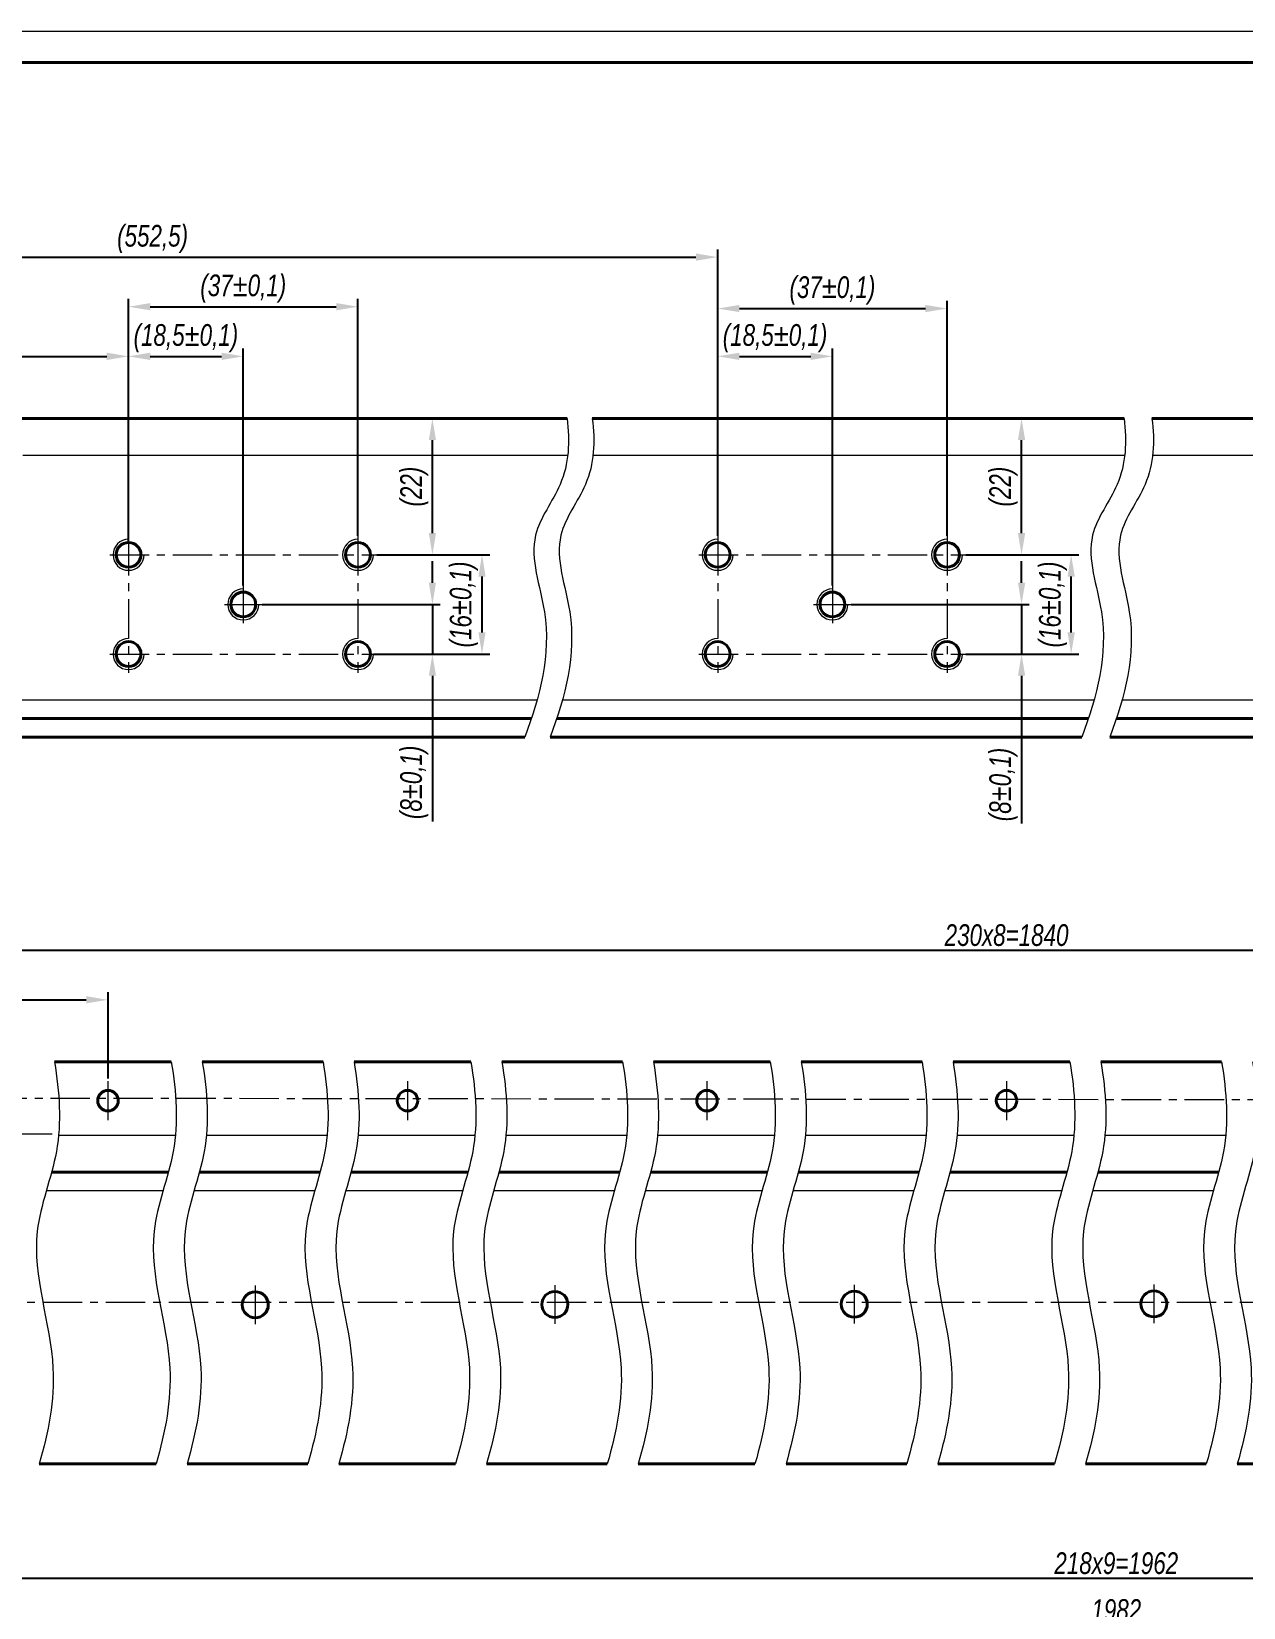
# Model space of a CAD drawing. Header units: millimetres. Extents: x 12064 to 35004, y -6103 to -2658.
# Drawn here: x 32030.2 to 32225.6, y -2980.7 to -2726.6 of the extents above; entities that cross this region are included whole.
import ezdxf

# ---------------------------------------------------------------- set-up
doc = ezdxf.new("R2010")
doc.units = ezdxf.units.MM
doc.linetypes.add('LT_03', pattern=[20.32, 12.7, -2.54, 2.54, -2.54])
for name, color, linetype, lineweight in [('Layer_02', 1, 'Continuous', 13), ('Layer_04', 7, 'Continuous', 40), ('Layer_05', 6, 'Continuous', 13), ('Layer_06', 7, 'Continuous', 40), ('Layer_09', 1, 'Continuous', 15), ('Layer_10', 6, 'Continuous', 15), ('Layer_11', 1, 'LT_03', 15)]:
    doc.layers.add(name, color=color, linetype=linetype, lineweight=lineweight)
doc.styles.add('Style_01', font='ARIALNI.TTF', dxfattribs={"width": 0.9, "height": 3.5})
doc.dimstyles.new('DimStyle_01', dxfattribs={"dimtxt": 3.5, "dimasz": 3.5, "dimexe": 1.25, "dimexo": 0, "dimtad": 1, "dimdec": 1, "dimtxsty": 'Style_01', "dimcen": 2.5, "dimazin": 3, "dimtfac": 1, "dimtdec": 1, "dimtmove": 0, "dimatfit": 3})
doc.dimstyles.new('DimStyle_03', dxfattribs={"dimtxt": 3.5, "dimasz": 3.5, "dimexe": 1.25, "dimexo": 0, "dimtad": 1, "dimdec": 1, "dimtxsty": 'Style_01', "dimcen": 0, "dimazin": 3, "dimtfac": 1, "dimtdec": 1, "dimtmove": 0, "dimatfit": 3})

# ---------------------------------------------------------------- blocks, each defined once
blk = doc.blocks.new('*D3057')
at = {"layer": 'Defpoints', "color": 0, "ltscale": 0.5}
for p in [(31958.62, -2957.48), (32451.65, -2957.48), (32451.65, -2983.5)]:
    blk.add_point(p, dxfattribs=at)
at = {"layer": 'Layer_09', "color": 0, "lineweight": -2, "ltscale": 0.5}
for p, q in [((31958.62, -2957.48), (31958.62, -2984.75)), ((32451.65, -2957.48), (32451.65, -2984.75)), ((31962.12, -2983.5), (32448.15, -2983.5))]:
    blk.add_line(p, q, dxfattribs=at)
at = {"layer": 'Layer_09', "color": 0, "ltscale": 0.5}
for points in [[(31962.12, -2982.92), (31962.12, -2984.08), (31958.62, -2983.5)], [(32448.15, -2982.92), (32448.15, -2984.08), (32451.65, -2983.5)]]:
    blk.add_solid(points, dxfattribs=at)
at = {"layer": 'Layer_09', "color": 0, "ltscale": 0.5, "insert": (32205.13, -2981.09), "char_height": 3.5, "attachment_point": 5, "style": 'Style_01'}
blk.add_mtext('1982', dxfattribs=at)
blk = doc.blocks.new('*D3079')
at = {"layer": 'Defpoints', "color": 0, "ltscale": 0.5}
for p in [(31968.62, -2933.58), (32441.65, -2934.6), (32441.65, -2975.94)]:
    blk.add_point(p, dxfattribs=at)
at = {"layer": 'Layer_09', "color": 0, "lineweight": -2, "ltscale": 0.5}
for p, q in [((31968.62, -2933.58), (31968.62, -2977.19)), ((32441.65, -2934.6), (32441.65, -2977.19)), ((31972.12, -2975.94), (32438.15, -2975.94))]:
    blk.add_line(p, q, dxfattribs=at)
at = {"layer": 'Layer_09', "color": 0, "ltscale": 0.5}
for points in [[(31972.12, -2975.36), (31972.12, -2976.53), (31968.62, -2975.94)], [(32438.15, -2975.36), (32438.15, -2976.53), (32441.65, -2975.94)]]:
    blk.add_solid(points, dxfattribs=at)
at = {"layer": 'Layer_09', "color": 0, "ltscale": 0.5, "insert": (32205.13, -2973.53), "char_height": 3.5, "attachment_point": 5, "style": 'Style_01'}
blk.add_mtext('218х9=1962', dxfattribs=at)
blk = doc.blocks.new('*D3081')
at = {"layer": 'Defpoints', "color": 0, "ltscale": 0.5}
for p in [(32042.54, -2882.68), (31994.23, -2895.36), (32042.54, -2895.36)]:
    blk.add_point(p, dxfattribs=at)
at = {"layer": 'Layer_09', "color": 0, "lineweight": -2, "ltscale": 0.5}
for p, q in [((31994.23, -2895.36), (31994.23, -2881.43)), ((31997.73, -2882.68), (32039.04, -2882.68)), ((32042.54, -2895.36), (32042.54, -2881.43))]:
    blk.add_line(p, q, dxfattribs=at)
at = {"layer": 'Layer_09', "color": 0, "ltscale": 0.5}
for points in [[(31997.73, -2882.1), (31997.73, -2883.26), (31994.23, -2882.68)], [(32039.04, -2882.1), (32039.04, -2883.26), (32042.54, -2882.68)]]:
    blk.add_solid(points, dxfattribs=at)
at = {"layer": 'Layer_09', "color": 0, "ltscale": 0.5, "insert": (32018.39, -2880.27), "char_height": 3.5, "attachment_point": 5, "style": 'Style_01'}
blk.add_mtext('230', dxfattribs=at)
blk = doc.blocks.new('*D3082')
at = {"layer": 'Defpoints', "color": 0, "ltscale": 0.5}
for p in [(32380.65, -2874.68), (31994.23, -2895.36), (32380.65, -2895.36)]:
    blk.add_point(p, dxfattribs=at)
at = {"layer": 'Layer_09', "color": 0, "lineweight": -2, "ltscale": 0.5}
for p, q in [((31994.23, -2895.36), (31994.23, -2873.43)), ((32380.65, -2895.36), (32380.65, -2873.43)), ((31997.73, -2874.68), (32377.15, -2874.68))]:
    blk.add_line(p, q, dxfattribs=at)
at = {"layer": 'Layer_09', "color": 0, "ltscale": 0.5}
for points in [[(31997.73, -2874.1), (31997.73, -2875.26), (31994.23, -2874.68)], [(32377.15, -2874.1), (32377.15, -2875.26), (32380.65, -2874.68)]]:
    blk.add_solid(points, dxfattribs=at)
at = {"layer": 'Layer_09', "color": 0, "ltscale": 0.5, "insert": (32187.44, -2872.27), "char_height": 3.5, "attachment_point": 5, "style": 'Style_01'}
blk.add_mtext('230х8=1840', dxfattribs=at)
blk = doc.blocks.new('*D3059')
at = {"layer": 'Defpoints', "color": 0, "ltscale": 0.5}
for p in [(32045.85, -2778.94), (31958.62, -2788.94), (32045.85, -2808.94)]:
    blk.add_point(p, dxfattribs=at)
at = {"layer": 'Layer_02', "color": 0, "lineweight": -2, "ltscale": 0.5}
for p, q in [((31958.62, -2788.94), (31958.62, -2777.69)), ((31962.12, -2778.94), (32042.35, -2778.94)), ((32045.85, -2808.94), (32045.85, -2777.69))]:
    blk.add_line(p, q, dxfattribs=at)
at = {"layer": 'Layer_02', "color": 0, "ltscale": 0.5}
for points in [[(31962.12, -2778.35), (31962.12, -2779.52), (31958.62, -2778.94)], [(32042.35, -2778.35), (32042.35, -2779.52), (32045.85, -2778.94)]]:
    blk.add_solid(points, dxfattribs=at)
at = {"layer": 'Layer_02', "color": 0, "ltscale": 0.5, "insert": (32002.23, -2776.02), "char_height": 3.5, "attachment_point": 5, "style": 'Style_01'}
blk.add_mtext('(202,5)', dxfattribs=at)
blk = doc.blocks.new('*D3035')
at = {"layer": 'Defpoints', "color": 0, "ltscale": 0.5}
for p in [(32082.85, -2770.94), (32045.85, -2799.3), (32082.85, -2807.9)]:
    blk.add_point(p, dxfattribs=at)
at = {"layer": 'Layer_02', "color": 0, "lineweight": -2, "ltscale": 0.5}
for p, q in [((32045.85, -2799.3), (32045.85, -2769.69)), ((32049.35, -2770.94), (32079.35, -2770.94)), ((32082.85, -2807.9), (32082.85, -2769.69))]:
    blk.add_line(p, q, dxfattribs=at)
at = {"layer": 'Layer_02', "color": 0, "ltscale": 0.5}
for points in [[(32049.35, -2770.35), (32049.35, -2771.52), (32045.85, -2770.94)], [(32079.35, -2770.35), (32079.35, -2771.52), (32082.85, -2770.94)]]:
    blk.add_solid(points, dxfattribs=at)
at = {"layer": 'Layer_02', "color": 0, "ltscale": 0.5, "insert": (32064.35, -2768.02), "char_height": 3.5, "attachment_point": 5, "style": 'Style_01'}
blk.add_mtext('(37%%P0,1)', dxfattribs=at)
blk = doc.blocks.new('*D3036')
at = {"layer": 'Defpoints', "color": 0, "ltscale": 0.5}
for p in [(32064.35, -2778.94), (32045.85, -2799.3), (32064.35, -2815.9)]:
    blk.add_point(p, dxfattribs=at)
at = {"layer": 'Layer_09', "color": 0, "lineweight": -2, "ltscale": 0.5}
for p, q in [((32045.85, -2799.3), (32045.85, -2777.69)), ((32049.35, -2778.94), (32060.85, -2778.94)), ((32064.35, -2815.9), (32064.35, -2777.69))]:
    blk.add_line(p, q, dxfattribs=at)
at = {"layer": 'Layer_09', "color": 0, "ltscale": 0.5}
for points in [[(32049.35, -2778.35), (32049.35, -2779.52), (32045.85, -2778.94)], [(32060.85, -2778.35), (32060.85, -2779.52), (32064.35, -2778.94)]]:
    blk.add_solid(points, dxfattribs=at)
at = {"layer": 'Layer_09', "color": 0, "ltscale": 0.5, "insert": (32055.1, -2776.02), "char_height": 3.5, "attachment_point": 5, "style": 'Style_01'}
blk.add_mtext('(18,5%%P0,1)', dxfattribs=at)
blk = doc.blocks.new('*D3037')
at = {"layer": 'Defpoints', "color": 0, "ltscale": 0.5}
for p in [(32085.88, -2810.94), (32102.85, -2810.94), (32085.88, -2826.94)]:
    blk.add_point(p, dxfattribs=at)
at = {"layer": 'Layer_09', "color": 0, "lineweight": -2, "ltscale": 0.5}
for p, q in [((32085.88, -2810.94), (32104.1, -2810.94)), ((32102.85, -2823.44), (32102.85, -2814.44)), ((32085.88, -2826.94), (32104.1, -2826.94))]:
    blk.add_line(p, q, dxfattribs=at)
at = {"layer": 'Layer_09', "color": 0, "ltscale": 0.5}
for points in [[(32102.27, -2814.44), (32103.43, -2814.44), (32102.85, -2810.94)], [(32102.27, -2823.44), (32103.43, -2823.44), (32102.85, -2826.94)]]:
    blk.add_solid(points, dxfattribs=at)
at = {"layer": 'Layer_09', "color": 0, "ltscale": 0.5, "insert": (32099.93, -2818.94), "char_height": 3.5, "attachment_point": 5, "rotation": 90, "style": 'Style_01'}
blk.add_mtext('(16%%P0,1)', dxfattribs=at)
blk = doc.blocks.new('*D3060')
at = {"layer": 'Defpoints', "color": 0, "ltscale": 0.5}
for p in [(32067.38, -2818.94), (32094.85, -2818.94), (32085.35, -2826.94)]:
    blk.add_point(p, dxfattribs=at)
at = {"layer": 'Layer_09', "color": 0, "lineweight": -2, "ltscale": 0.5}
for p, q in [((32094.85, -2815.44), (32094.85, -2811.94)), ((32067.38, -2818.94), (32096.1, -2818.94)), ((32094.85, -2818.94), (32094.85, -2826.94)), ((32085.35, -2826.94), (32096.1, -2826.94)), ((32094.85, -2830.44), (32094.85, -2853.91))]:
    blk.add_line(p, q, dxfattribs=at)
at = {"layer": 'Layer_09', "color": 0, "ltscale": 0.5}
for points in [[(32094.27, -2815.44), (32095.43, -2815.44), (32094.85, -2818.94)], [(32094.27, -2830.44), (32095.43, -2830.44), (32094.85, -2826.94)]]:
    blk.add_solid(points, dxfattribs=at)
at = {"layer": 'Layer_09', "color": 0, "ltscale": 0.5, "insert": (32091.93, -2847.62), "char_height": 3.5, "attachment_point": 5, "rotation": 90, "style": 'Style_01'}
blk.add_mtext('(8%%P0,1)', dxfattribs=at)
blk = doc.blocks.new('*D3061')
at = {"layer": 'Defpoints', "color": 0, "ltscale": 0.5}
for p in [(32140.85, -2762.94), (31958.62, -2788.94), (32140.85, -2799.3)]:
    blk.add_point(p, dxfattribs=at)
at = {"layer": 'Layer_02', "color": 0, "lineweight": -2, "ltscale": 0.5}
for p, q in [((31958.62, -2788.94), (31958.62, -2761.69)), ((32140.85, -2799.3), (32140.85, -2761.69)), ((31962.12, -2762.94), (32137.35, -2762.94))]:
    blk.add_line(p, q, dxfattribs=at)
at = {"layer": 'Layer_02', "color": 0, "ltscale": 0.5}
for points in [[(31962.12, -2762.35), (31962.12, -2763.52), (31958.62, -2762.94)], [(32137.35, -2762.35), (32137.35, -2763.52), (32140.85, -2762.94)]]:
    blk.add_solid(points, dxfattribs=at)
at = {"layer": 'Layer_02', "color": 0, "ltscale": 0.5, "insert": (32049.73, -2760.02), "char_height": 3.5, "attachment_point": 5, "style": 'Style_01'}
blk.add_mtext('(552,5)', dxfattribs=at)
blk = doc.blocks.new('*D3038')
at = {"layer": 'Defpoints', "color": 0, "ltscale": 0.5}
for p in [(32177.85, -2771.23), (32140.85, -2807.9), (32177.85, -2807.9)]:
    blk.add_point(p, dxfattribs=at)
at = {"layer": 'Layer_09', "color": 0, "lineweight": -2, "ltscale": 0.5}
for p, q in [((32140.85, -2807.9), (32140.85, -2769.98)), ((32144.35, -2771.23), (32174.35, -2771.23)), ((32177.85, -2807.9), (32177.85, -2769.98))]:
    blk.add_line(p, q, dxfattribs=at)
at = {"layer": 'Layer_09', "color": 0, "ltscale": 0.5}
for points in [[(32144.35, -2770.65), (32144.35, -2771.81), (32140.85, -2771.23)], [(32174.35, -2770.65), (32174.35, -2771.81), (32177.85, -2771.23)]]:
    blk.add_solid(points, dxfattribs=at)
at = {"layer": 'Layer_09', "color": 0, "ltscale": 0.5, "insert": (32159.35, -2768.31), "char_height": 3.5, "attachment_point": 5, "style": 'Style_01'}
blk.add_mtext('(37%%P0,1)', dxfattribs=at)
blk = doc.blocks.new('*D3062')
at = {"layer": 'Defpoints', "color": 0, "ltscale": 0.5}
for p in [(32159.35, -2778.94), (32140.85, -2799.3), (32159.35, -2815.9)]:
    blk.add_point(p, dxfattribs=at)
at = {"layer": 'Layer_09', "color": 0, "lineweight": -2, "ltscale": 0.5}
for p, q in [((32140.85, -2799.3), (32140.85, -2777.69)), ((32144.35, -2778.94), (32155.85, -2778.94)), ((32159.35, -2815.9), (32159.35, -2777.69))]:
    blk.add_line(p, q, dxfattribs=at)
at = {"layer": 'Layer_09', "color": 0, "ltscale": 0.5}
for points in [[(32144.35, -2778.35), (32144.35, -2779.52), (32140.85, -2778.94)], [(32155.85, -2778.35), (32155.85, -2779.52), (32159.35, -2778.94)]]:
    blk.add_solid(points, dxfattribs=at)
at = {"layer": 'Layer_09', "color": 0, "ltscale": 0.5, "insert": (32150.1, -2776.02), "char_height": 3.5, "attachment_point": 5, "style": 'Style_01'}
blk.add_mtext('(18,5%%P0,1)', dxfattribs=at)
blk = doc.blocks.new('*D3039')
at = {"layer": 'Defpoints', "color": 0, "ltscale": 0.5}
for p in [(32180.89, -2810.94), (32197.85, -2810.94), (32180.89, -2826.94)]:
    blk.add_point(p, dxfattribs=at)
at = {"layer": 'Layer_09', "color": 0, "lineweight": -2, "ltscale": 0.5}
for p, q in [((32180.89, -2810.94), (32199.1, -2810.94)), ((32197.85, -2823.44), (32197.85, -2814.44)), ((32180.89, -2826.94), (32199.1, -2826.94))]:
    blk.add_line(p, q, dxfattribs=at)
at = {"layer": 'Layer_09', "color": 0, "ltscale": 0.5}
for points in [[(32197.27, -2814.44), (32198.44, -2814.44), (32197.85, -2810.94)], [(32197.27, -2823.44), (32198.44, -2823.44), (32197.85, -2826.94)]]:
    blk.add_solid(points, dxfattribs=at)
at = {"layer": 'Layer_09', "color": 0, "ltscale": 0.5, "insert": (32194.93, -2818.94), "char_height": 3.5, "attachment_point": 5, "rotation": 90, "style": 'Style_01'}
blk.add_mtext('(16%%P0,1)', dxfattribs=at)
blk = doc.blocks.new('*D3040')
at = {"layer": 'Defpoints', "color": 0, "ltscale": 0.5}
for p in [(32162.39, -2818.94), (32189.85, -2818.94), (32180.89, -2826.94)]:
    blk.add_point(p, dxfattribs=at)
at = {"layer": 'Layer_09', "color": 0, "lineweight": -2, "ltscale": 0.5}
for p, q in [((32189.85, -2815.44), (32189.85, -2811.94)), ((32162.39, -2818.94), (32191.1, -2818.94)), ((32189.85, -2818.94), (32189.85, -2826.94)), ((32180.89, -2826.94), (32191.1, -2826.94)), ((32189.85, -2830.44), (32189.85, -2854.26))]:
    blk.add_line(p, q, dxfattribs=at)
at = {"layer": 'Layer_09', "color": 0, "ltscale": 0.5}
for points in [[(32189.27, -2815.44), (32190.44, -2815.44), (32189.85, -2818.94)], [(32189.27, -2830.44), (32190.44, -2830.44), (32189.85, -2826.94)]]:
    blk.add_solid(points, dxfattribs=at)
at = {"layer": 'Layer_09', "color": 0, "ltscale": 0.5, "insert": (32186.93, -2847.97), "char_height": 3.5, "attachment_point": 5, "rotation": 90, "style": 'Style_01'}
blk.add_mtext('(8%%P0,1)', dxfattribs=at)
blk = doc.blocks.new('*D3075')
at = {"layer": 'Defpoints', "color": 0, "ltscale": 0.5}
for p in [(32180.89, -2788.94), (32189.85, -2788.94), (32180.89, -2810.94)]:
    blk.add_point(p, dxfattribs=at)
at = {"layer": 'Layer_09', "color": 0, "lineweight": -2, "ltscale": 0.5}
for p, q in [((32180.89, -2788.94), (32191.1, -2788.94)), ((32189.85, -2807.44), (32189.85, -2792.44)), ((32180.89, -2810.94), (32191.1, -2810.94))]:
    blk.add_line(p, q, dxfattribs=at)
at = {"layer": 'Layer_09', "color": 0, "ltscale": 0.5}
for points in [[(32189.27, -2792.44), (32190.44, -2792.44), (32189.85, -2788.94)], [(32189.27, -2807.44), (32190.44, -2807.44), (32189.85, -2810.94)]]:
    blk.add_solid(points, dxfattribs=at)
at = {"layer": 'Layer_09', "color": 0, "ltscale": 0.5, "insert": (32186.93, -2799.94), "char_height": 3.5, "attachment_point": 5, "rotation": 90, "style": 'Style_01'}
blk.add_mtext('(22)', dxfattribs=at)
blk = doc.blocks.new('*D3076')
at = {"layer": 'Defpoints', "color": 0, "ltscale": 0.5}
for p in [(32085.88, -2788.94), (32094.85, -2788.94), (32085.88, -2810.94)]:
    blk.add_point(p, dxfattribs=at)
at = {"layer": 'Layer_09', "color": 0, "lineweight": -2, "ltscale": 0.5}
for p, q in [((32085.88, -2788.94), (32096.1, -2788.94)), ((32094.85, -2807.44), (32094.85, -2792.44)), ((32085.88, -2810.94), (32096.1, -2810.94))]:
    blk.add_line(p, q, dxfattribs=at)
at = {"layer": 'Layer_09', "color": 0, "ltscale": 0.5}
for points in [[(32094.27, -2792.44), (32095.43, -2792.44), (32094.85, -2788.94)], [(32094.27, -2807.44), (32095.43, -2807.44), (32094.85, -2810.94)]]:
    blk.add_solid(points, dxfattribs=at)
at = {"layer": 'Layer_09', "color": 0, "ltscale": 0.5, "insert": (32091.93, -2799.94), "char_height": 3.5, "attachment_point": 5, "rotation": 90, "style": 'Style_01'}
blk.add_mtext('(22)', dxfattribs=at)

msp = doc.modelspace()

# ---------------------------------------------------------------- linework, layer by layer
at = {"layer": 'Layer_04'}
for p, q in [((32028.705, -2788.938), (32116.556, -2788.938)), ((32120.638, -2788.938), (32206.378, -2788.938)), ((32210.885, -2788.938), (32297.552, -2788.938)), ((32022.96, -2837.338), (32110.811, -2837.338)), ((32114.893, -2837.338), (32200.633, -2837.338)), ((32205.14, -2837.338), (32291.807, -2837.338)), ((32021.89, -2840.338), (32109.741, -2840.338)), ((32113.823, -2840.338), (32199.562, -2840.338)), ((32204.07, -2840.338), (32290.737, -2840.338)), ((32033.915, -2892.679), (32052.749, -2892.679)), ((32057.749, -2892.679), (32077.22, -2892.679)), ((32082.22, -2892.679), (32101.054, -2892.679)), ((32106.054, -2892.679), (32125.526, -2892.679)), ((32130.504, -2892.679), (32149.338, -2892.679)), ((32154.338, -2892.679), (32173.809, -2892.679)), ((32178.809, -2892.679), (32197.643, -2892.679)), ((32202.643, -2892.679), (32222.114, -2892.679)), ((32052.27, -2910.479), (32033.436, -2910.479)), ((32076.741, -2910.479), (32057.27, -2910.479)), ((32100.575, -2910.479), (32081.741, -2910.479)), ((32125.046, -2910.479), (32105.575, -2910.479)), ((32148.858, -2910.479), (32130.025, -2910.479)), ((32173.33, -2910.479), (32153.858, -2910.479)), ((32197.164, -2910.479), (32178.33, -2910.479)), ((32221.635, -2910.479), (32202.164, -2910.479)), ((32031.447, -2957.479), (32050.281, -2957.479)), ((32055.281, -2957.479), (32074.752, -2957.479)), ((32079.752, -2957.479), (32098.586, -2957.479)), ((32103.586, -2957.479), (32123.057, -2957.479)), ((32128.035, -2957.479), (32146.869, -2957.479)), ((32151.869, -2957.479), (32171.341, -2957.479)), ((32176.341, -2957.479), (32195.174, -2957.479)), ((32200.174, -2957.479), (32219.646, -2957.479)), ((32224.646, -2957.479), (32243.479, -2957.479))]:
    msp.add_line(p, q, dxfattribs=at)
for centre, radius in [((32045.85, -2810.938), 2), ((32082.85, -2810.938), 2), ((32140.852, -2810.938), 2), ((32177.852, -2810.938), 2), ((32064.35, -2818.938), 2), ((32159.352, -2818.938), 2), ((32045.85, -2826.938), 2), ((32082.85, -2826.938), 2), ((32140.852, -2826.938), 2), ((32177.852, -2826.938), 2), ((32211.186, -2931.706), 2.1), ((32066.292, -2931.849), 2.1), ((32114.598, -2931.805), 2.1), ((32162.881, -2931.758), 2.1)]:
    msp.add_circle(centre, radius, dxfattribs=at)
at = {"layer": 'Layer_04', "ltscale": 0.5}
for centre in [(32042.538, -2898.942), (32090.843, -2898.942), (32139.126, -2898.942), (32187.431, -2898.942)]:
    msp.add_circle(centre, 1.65, dxfattribs=at)
at = {"layer": 'Layer_05'}
msp.add_line((32758.505, -2726.567), (31867.505, -2726.567), dxfattribs=at)
at = {"layer": 'Layer_06', "linetype": 'Continuous'}
msp.add_line((32753.505, -2731.567), (31887.505, -2731.567), dxfattribs=at)
at = {"layer": 'Layer_10'}
for p, q in [((32116.662, -2794.938), (32028.81, -2794.938)), ((32206.483, -2794.938), (32120.744, -2794.938)), ((32297.658, -2794.938), (32210.99, -2794.938)), ((32023.882, -2834.338), (32111.734, -2834.338)), ((32115.816, -2834.338), (32201.555, -2834.338)), ((32206.062, -2834.338), (32292.73, -2834.338)), ((32014.078, -2904.273), (32033.55, -2904.273)), ((32034.576, -2904.479), (32053.409, -2904.479)), ((32058.409, -2904.479), (32077.881, -2904.479)), ((32082.881, -2904.479), (32101.715, -2904.479)), ((32106.715, -2904.479), (32126.186, -2904.479)), ((32131.164, -2904.479), (32149.998, -2904.479)), ((32154.998, -2904.479), (32174.469, -2904.479)), ((32179.469, -2904.479), (32198.303, -2904.479)), ((32203.303, -2904.479), (32222.775, -2904.479)), ((32051.418, -2913.479), (32032.584, -2913.479)), ((32075.889, -2913.479), (32056.418, -2913.479)), ((32099.723, -2913.479), (32080.889, -2913.479)), ((32124.194, -2913.479), (32104.723, -2913.479)), ((32148.007, -2913.479), (32129.173, -2913.479)), ((32172.478, -2913.479), (32153.007, -2913.479)), ((32196.312, -2913.479), (32177.478, -2913.479)), ((32220.783, -2913.479), (32201.312, -2913.479))]:
    msp.add_line(p, q, dxfattribs=at)
at = {"layer": 'Layer_10', "ltscale": 0.5}
for centre in [(32045.85, -2810.938), (32082.85, -2810.938), (32140.852, -2810.938), (32177.852, -2810.938), (32064.35, -2818.938), (32159.352, -2818.938), (32045.85, -2826.938), (32082.85, -2826.938), (32140.852, -2826.938), (32177.852, -2826.938)]:
    msp.add_arc(centre, 2.5, 90, 0, dxfattribs=at)
for points, knots in [([(32116.556, -2788.938), (32117.027, -2792.655), (32116.765, -2799.217), (32109.329, -2808.507), (32115.043, -2823.04), (32112.223, -2833.744), (32109.741, -2840.338)], [9.8435609, 9.8435609, 9.8435609, 9.8435609, 20.8553363, 29.9186398, 42.3807828, 62.9279646, 62.9279646, 62.9279646, 62.9279646]), ([(32120.638, -2788.938), (32121.109, -2792.655), (32120.847, -2799.217), (32113.411, -2808.507), (32119.125, -2823.04), (32116.305, -2833.744), (32113.823, -2840.338)], [9.8435609, 9.8435609, 9.8435609, 9.8435609, 20.8553363, 29.9186398, 42.3807828, 62.9279646, 62.9279646, 62.9279646, 62.9279646]), ([(32206.378, -2788.938), (32206.848, -2792.655), (32206.587, -2799.217), (32199.15, -2808.507), (32204.864, -2823.04), (32202.045, -2833.744), (32199.562, -2840.338)], [9.8435609, 9.8435609, 9.8435609, 9.8435609, 20.8553363, 29.9186398, 42.3807828, 62.9279646, 62.9279646, 62.9279646, 62.9279646]), ([(32210.885, -2788.938), (32211.356, -2792.655), (32211.094, -2799.217), (32203.657, -2808.507), (32209.371, -2823.04), (32206.552, -2833.744), (32204.07, -2840.338)], [9.8435609, 9.8435609, 9.8435609, 9.8435609, 20.8553363, 29.9186398, 42.3807828, 62.9279646, 62.9279646, 62.9279646, 62.9279646]), ([(32033.915, -2892.679), (32034.715, -2897.556), (32035.418, -2906.79), (32028.57, -2922.812), (32035.362, -2940.025), (32032.941, -2952.389), (32031.447, -2957.479)], [7.7446715, 7.7446715, 7.7446715, 7.7446715, 22.3356972, 35.5497915, 57.7759973, 73.4650288, 73.4650288, 73.4650288, 73.4650288]), ([(32052.749, -2892.679), (32053.548, -2897.556), (32054.251, -2906.79), (32047.404, -2922.812), (32054.196, -2940.025), (32051.775, -2952.389), (32050.281, -2957.479)], [7.7446715, 7.7446715, 7.7446715, 7.7446715, 22.3356972, 35.5497915, 57.7759973, 73.4650288, 73.4650288, 73.4650288, 73.4650288]), ([(32057.749, -2892.679), (32058.548, -2897.556), (32059.251, -2906.79), (32052.404, -2922.812), (32059.196, -2940.025), (32056.775, -2952.389), (32055.281, -2957.479)], [7.7446715, 7.7446715, 7.7446715, 7.7446715, 22.3356972, 35.5497915, 57.7759973, 73.4650288, 73.4650288, 73.4650288, 73.4650288]), ([(32077.22, -2892.679), (32078.02, -2897.556), (32078.723, -2906.79), (32071.875, -2922.812), (32078.667, -2940.025), (32076.246, -2952.389), (32074.752, -2957.479)], [7.7446715, 7.7446715, 7.7446715, 7.7446715, 22.3356972, 35.5497915, 57.7759973, 73.4650288, 73.4650288, 73.4650288, 73.4650288]), ([(32082.22, -2892.679), (32083.02, -2897.556), (32083.723, -2906.79), (32076.875, -2922.812), (32083.667, -2940.025), (32081.246, -2952.389), (32079.752, -2957.479)], [7.7446715, 7.7446715, 7.7446715, 7.7446715, 22.3356972, 35.5497915, 57.7759973, 73.4650288, 73.4650288, 73.4650288, 73.4650288]), ([(32101.054, -2892.679), (32101.854, -2897.556), (32102.557, -2906.79), (32095.709, -2922.812), (32102.501, -2940.025), (32100.08, -2952.389), (32098.586, -2957.479)], [7.7446715, 7.7446715, 7.7446715, 7.7446715, 22.3356972, 35.5497915, 57.7759973, 73.4650288, 73.4650288, 73.4650288, 73.4650288]), ([(32106.054, -2892.679), (32106.854, -2897.556), (32107.557, -2906.79), (32100.709, -2922.812), (32107.501, -2940.025), (32105.08, -2952.389), (32103.586, -2957.479)], [7.7446715, 7.7446715, 7.7446715, 7.7446715, 22.3356972, 35.5497915, 57.7759973, 73.4650288, 73.4650288, 73.4650288, 73.4650288]), ([(32125.526, -2892.679), (32126.325, -2897.556), (32127.028, -2906.79), (32120.18, -2922.812), (32126.972, -2940.025), (32124.552, -2952.389), (32123.057, -2957.479)], [7.7446715, 7.7446715, 7.7446715, 7.7446715, 22.3356972, 35.5497915, 57.7759973, 73.4650288, 73.4650288, 73.4650288, 73.4650288]), ([(32130.504, -2892.679), (32131.303, -2897.556), (32132.006, -2906.79), (32125.159, -2922.812), (32131.95, -2940.025), (32129.53, -2952.389), (32128.035, -2957.479)], [7.7446715, 7.7446715, 7.7446715, 7.7446715, 22.3356972, 35.5497915, 57.7759973, 73.4650288, 73.4650288, 73.4650288, 73.4650288]), ([(32149.338, -2892.679), (32150.137, -2897.556), (32150.84, -2906.79), (32143.993, -2922.812), (32150.784, -2940.025), (32148.364, -2952.389), (32146.869, -2957.479)], [7.7446715, 7.7446715, 7.7446715, 7.7446715, 22.3356972, 35.5497915, 57.7759973, 73.4650288, 73.4650288, 73.4650288, 73.4650288]), ([(32154.338, -2892.679), (32155.137, -2897.556), (32155.84, -2906.79), (32148.993, -2922.812), (32155.784, -2940.025), (32153.364, -2952.389), (32151.869, -2957.479)], [7.7446715, 7.7446715, 7.7446715, 7.7446715, 22.3356972, 35.5497915, 57.7759973, 73.4650288, 73.4650288, 73.4650288, 73.4650288]), ([(32173.809, -2892.679), (32174.608, -2897.556), (32175.311, -2906.79), (32168.464, -2922.812), (32175.256, -2940.025), (32172.835, -2952.389), (32171.341, -2957.479)], [7.7446715, 7.7446715, 7.7446715, 7.7446715, 22.3356972, 35.5497915, 57.7759973, 73.4650288, 73.4650288, 73.4650288, 73.4650288]), ([(32178.809, -2892.679), (32179.608, -2897.556), (32180.311, -2906.79), (32173.464, -2922.812), (32180.256, -2940.025), (32177.835, -2952.389), (32176.341, -2957.479)], [7.7446715, 7.7446715, 7.7446715, 7.7446715, 22.3356972, 35.5497915, 57.7759973, 73.4650288, 73.4650288, 73.4650288, 73.4650288]), ([(32197.643, -2892.679), (32198.442, -2897.556), (32199.145, -2906.79), (32192.298, -2922.812), (32199.089, -2940.025), (32196.669, -2952.389), (32195.174, -2957.479)], [7.7446715, 7.7446715, 7.7446715, 7.7446715, 22.3356972, 35.5497915, 57.7759973, 73.4650288, 73.4650288, 73.4650288, 73.4650288]), ([(32202.643, -2892.679), (32203.442, -2897.556), (32204.145, -2906.79), (32197.298, -2922.812), (32204.089, -2940.025), (32201.669, -2952.389), (32200.174, -2957.479)], [7.7446715, 7.7446715, 7.7446715, 7.7446715, 22.3356972, 35.5497915, 57.7759973, 73.4650288, 73.4650288, 73.4650288, 73.4650288]), ([(32222.114, -2892.679), (32222.914, -2897.556), (32223.617, -2906.79), (32216.769, -2922.812), (32223.561, -2940.025), (32221.14, -2952.389), (32219.646, -2957.479)], [7.7446715, 7.7446715, 7.7446715, 7.7446715, 22.3356972, 35.5497915, 57.7759973, 73.4650288, 73.4650288, 73.4650288, 73.4650288]), ([(32227.114, -2892.679), (32227.914, -2897.556), (32228.617, -2906.79), (32221.769, -2922.812), (32228.561, -2940.025), (32226.14, -2952.389), (32224.646, -2957.479)], [7.7446715, 7.7446715, 7.7446715, 7.7446715, 22.3356972, 35.5497915, 57.7759973, 73.4650288, 73.4650288, 73.4650288, 73.4650288])]:
    msp.add_open_spline(points, degree=3, knots=knots, dxfattribs=at)
at = {"layer": 'Layer_11', "ltscale": 0.5}
for p, q in [((32045.85, -2807.903), (32045.85, -2829.972)), ((32082.85, -2807.903), (32082.85, -2829.972)), ((32140.852, -2807.903), (32140.852, -2829.972)), ((32177.852, -2807.903), (32177.852, -2829.972)), ((32042.816, -2810.938), (32085.885, -2810.938)), ((32137.818, -2810.938), (32180.887, -2810.938)), ((32064.35, -2815.903), (32064.35, -2821.972)), ((32159.352, -2815.903), (32159.352, -2821.972)), ((32061.316, -2818.938), (32067.385, -2818.938)), ((32156.318, -2818.938), (32162.387, -2818.938)), ((32042.816, -2826.938), (32085.885, -2826.938)), ((32137.818, -2826.938), (32180.887, -2826.938)), ((32042.538, -2895.819), (32042.538, -2902.066)), ((32090.843, -2895.819), (32090.843, -2902.066)), ((32139.126, -2895.819), (32139.126, -2902.066)), ((32187.431, -2895.819), (32187.431, -2902.066)), ((31992.633, -2898.479), (32383.691, -2898.946)), ((32066.292, -2928.725), (32066.292, -2934.972)), ((32114.598, -2928.682), (32114.598, -2934.929)), ((32162.881, -2928.635), (32162.881, -2934.882)), ((32211.186, -2928.583), (32211.186, -2934.83)), ((32444.775, -2931.479), (31965.493, -2931.479))]:
    msp.add_line(p, q, dxfattribs=at)

# ---------------------------------------------------------------- dimensions: what is measured, and where the dimension line sits
at = {"layer": 'Layer_02', "ltscale": 0.5}
for base, p1, p2, text, picture, middle in [((32140.852, -2762.938), (31958.617, -2788.938), (32140.852, -2799.303), '(552,5)', '*D3061', (32049.734, -2760.018)), ((32082.85, -2770.938), (32045.85, -2799.303), (32082.85, -2807.903), '(<>%%P0,1)', '*D3035', (32064.35, -2768.018)), ((32045.85, -2778.938), (31958.617, -2788.938), (32045.85, -2808.938), '(202,5)', '*D3059', (32002.233, -2776.018))]:
    dim = msp.add_linear_dim(base=base, p1=p1, p2=p2, text=text, dimstyle='DimStyle_01', dxfattribs=at)
    dim.commit()
    dim.dimension.update_dxf_attribs({"geometry": picture, "text_midpoint": middle})
at = {"layer": 'Layer_09', "ltscale": 0.5}
for base, p1, p2, text, dimstyle, picture, middle in [((32177.852, -2771.229), (32140.852, -2807.903), (32177.852, -2807.903), '(<>%%P0,1)', 'DimStyle_03', '*D3038', (32159.352, -2768.31)), ((32064.35, -2778.938), (32045.85, -2799.303), (32064.35, -2815.903), '(<>%%P0,1)', 'DimStyle_03', '*D3036', (32055.1, -2776.018)), ((32159.352, -2778.938), (32140.852, -2799.303), (32159.352, -2815.903), '(<>%%P0,1)', 'DimStyle_03', '*D3062', (32150.102, -2776.018)), ((32380.652, -2874.679), (31994.232, -2895.355), (32380.652, -2895.355), '230х8=1840', 'DimStyle_01', '*D3082', (32187.442, -2872.267)), ((32042.538, -2882.679), (31994.232, -2895.355), (32042.538, -2895.355), '230', 'DimStyle_01', '*D3081', (32018.385, -2880.267)), ((32441.652, -2975.942), (31968.617, -2933.579), (32441.652, -2934.602), '218х9=1962', 'DimStyle_01', '*D3079', (32205.134, -2973.53)), ((32451.652, -2983.501), (31958.617, -2957.479), (32451.652, -2957.479), '1982', 'DimStyle_01', '*D3057', (32205.134, -2981.089))]:
    dim = msp.add_linear_dim(base=base, p1=p1, p2=p2, text=text, dimstyle=dimstyle, dxfattribs=at)
    dim.commit()
    dim.dimension.update_dxf_attribs({"geometry": picture, "text_midpoint": middle})
for base, p1, p2, text, picture, middle in [((32094.85, -2788.938), (32085.885, -2810.938), (32085.885, -2788.938), '(<>)', '*D3076', (32091.931, -2799.938)), ((32189.852, -2788.938), (32180.887, -2810.938), (32180.887, -2788.938), '(<>)', '*D3075', (32186.933, -2799.938)), ((32102.85, -2810.938), (32085.885, -2826.938), (32085.885, -2810.938), '(<>%%P0,1)', '*D3037', (32099.931, -2818.938)), ((32197.852, -2810.938), (32180.887, -2826.938), (32180.887, -2810.938), '(<>%%P0,1)', '*D3039', (32194.933, -2818.938))]:
    dim = msp.add_linear_dim(base=base, p1=p1, p2=p2, angle=90, text=text, dimstyle='DimStyle_03', dxfattribs=at)
    dim.commit()
    dim.dimension.update_dxf_attribs({"geometry": picture, "text_midpoint": middle})
for base, p1, p2, picture, middle in [((32094.85, -2818.938), (32085.35, -2826.938), (32067.385, -2818.938), '*D3060', (32094.85, -2847.623)), ((32189.852, -2818.938), (32180.887, -2826.938), (32162.387, -2818.938), '*D3040', (32189.852, -2847.967))]:
    dim = msp.add_linear_dim(base=base, p1=p1, p2=p2, angle=90, text='(<>%%P0,1)', dimstyle='DimStyle_03', dxfattribs=at)
    dim.commit()
    dim.dimension.update_dxf_attribs({"geometry": picture, "text_midpoint": middle, "dimtype": 160})

doc.saveas('drawing.dxf')
